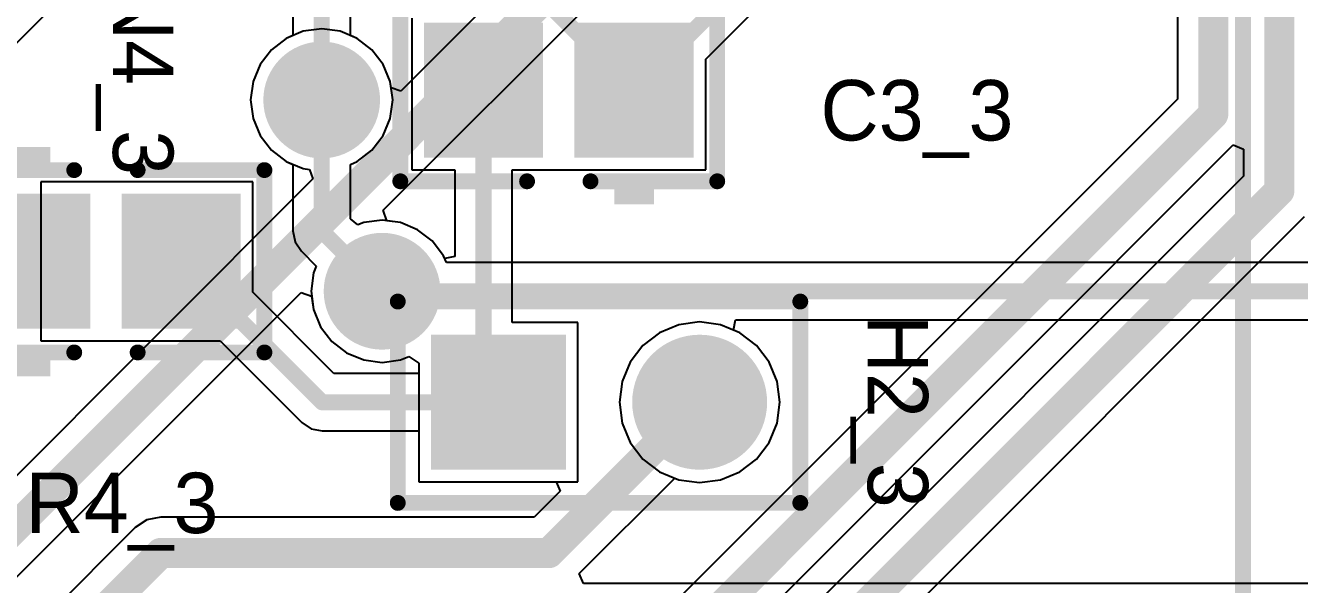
# Model space of a CAD drawing. Header units: millimetres. Extents: x 0.67 to 7.75, y 0.64 to 6.06.
# Drawn here: x 4.423 to 5.056, y 1.174 to 1.452 of the extents above; entities that cross this region are included whole.
import ezdxf

# ---------------------------------------------------------------- set-up
doc = ezdxf.new("R2010")
doc.units = ezdxf.units.MM
doc.header["$MEASUREMENT"] = 0
for name, color, linetype in [('BottomLayer', 5, 'Continuous'), ('BottomSolder', 6, 'Continuous'), ('MultiLayer', 9, 'Continuous'), ('PadHoleLayer', 156, 'Continuous'), ('TopLayer', 1, 'Continuous'), ('TopOverlay', 2, 'Continuous'), ('TopPaste', 8, 'Continuous'), ('TopSolder', 216, 'Continuous'), ('ViaHoleLayer', 16, 'Continuous')]:
    doc.layers.add(name, color=color, linetype=linetype)

# ---------------------------------------------------------------- blocks, each defined once
blk = doc.blocks.new('CC2012_0805_93')
at = {"layer": 'TopLayer'}
for points in [[(-0.06299, -0.02953), (-0.01181, -0.02953), (-0.06299, 0.02953), (-0.01181, 0.02953)], [(0.01181, -0.02953), (0.06299, -0.02953), (0.01181, 0.02953), (0.06299, 0.02953)]]:
    blk.add_solid(points, dxfattribs=at)
at = {"layer": 'TopOverlay', "const_width": 0.00787}
for points in [[(-0.07874, -0.04528), (-0.07874, 0.04528)], [(-0.07874, 0.04528), (-0.01575, 0.04528)], [(0.01575, 0.04528), (0.07874, 0.04528)], [(0.07874, -0.04528), (0.07874, 0.04528)], [(-0.07874, -0.04528), (-0.01575, -0.04528)], [(0.01575, -0.04528), (0.07874, -0.04528)]]:
    blk.add_lwpolyline(points, dxfattribs=at)
at = {"layer": 'TopOverlay', "const_width": 0.00394}
for points in [[(-0.08071, 0.04528, 1), (-0.07677, 0.04528, 1)], [(-0.08071, 0.04528, 1), (-0.07677, 0.04528, 1)], [(-0.01772, 0.04528, 1), (-0.01378, 0.04528, 1)], [(0.01378, 0.04528, 1), (0.01772, 0.04528, 1)], [(0.07677, 0.04528, 1), (0.08071, 0.04528, 1)], [(0.07677, 0.04528, 1), (0.08071, 0.04528, 1)], [(-0.08071, -0.04528, 1), (-0.07677, -0.04528, 1)], [(-0.08071, -0.04528, 1), (-0.07677, -0.04528, 1)], [(-0.01772, -0.04528, 1), (-0.01378, -0.04528, 1)], [(0.01378, -0.04528, 1), (0.01772, -0.04528, 1)], [(0.07677, -0.04528, 1), (0.08071, -0.04528, 1)], [(0.07677, -0.04528, 1), (0.08071, -0.04528, 1)]]:
    blk.add_lwpolyline(points, format="xyb", close=True, dxfattribs=at)
at = {"layer": 'TopOverlay'}
for points in [[(-0.04724, 0.04882), (-0.02756, 0.04882), (-0.04724, 0.05669), (-0.02756, 0.05669)], [(-0.04724, -0.05709), (-0.02756, -0.05709), (-0.04724, -0.04921), (-0.02756, -0.04921)]]:
    blk.add_solid(points, dxfattribs=at)
at = {"layer": 'TopPaste'}
for points in [[(-0.06299, -0.02953), (-0.01181, -0.02953), (-0.06299, 0.02953), (-0.01181, 0.02953)], [(0.01181, -0.02953), (0.06299, -0.02953), (0.01181, 0.02953), (0.06299, 0.02953)]]:
    blk.add_solid(points, dxfattribs=at)
at = {"layer": 'TopSolder'}
for points in [[(-0.06699, -0.03353), (-0.00781, -0.03353), (-0.06699, 0.03353), (-0.00781, 0.03353)], [(0.00781, -0.03353), (0.06699, -0.03353), (0.00781, 0.03353), (0.06699, 0.03353)]]:
    blk.add_solid(points, dxfattribs=at)
blk = doc.blocks.new('HDR1X2_104')
at = {"layer": 'BottomLayer', "const_width": 0.02953}
blk.add_lwpolyline([(0.08524, 0, 1), (0.11476, 0, 1)], format="xyb", close=True, dxfattribs=at)
at = {"layer": 'BottomLayer'}
blk.add_solid([(-0.02953, -0.02953), (0.02953, -0.02953), (-0.02953, 0.02953), (0.02953, 0.02953)], dxfattribs=at)
at = {"layer": 'BottomSolder', "const_width": 0.03353}
blk.add_lwpolyline([(0.08324, 0, 1), (0.11676, 0, 1)], format="xyb", close=True, dxfattribs=at)
at = {"layer": 'BottomSolder'}
blk.add_solid([(-0.03353, -0.03353), (0.03353, -0.03353), (-0.03353, 0.03353), (0.03353, 0.03353)], dxfattribs=at)
at = {"layer": 'MultiLayer', "const_width": 0.02953}
blk.add_lwpolyline([(0.08524, 0, 1), (0.11476, 0, 1)], format="xyb", close=True, dxfattribs=at)
at = {"layer": 'MultiLayer'}
blk.add_solid([(-0.02953, -0.02953), (0.02953, -0.02953), (-0.02953, 0.02953), (0.02953, 0.02953)], dxfattribs=at)
at = {"layer": 'PadHoleLayer', "const_width": 0.01772}
for points in [[(-0.00886, 0, 1), (0.00886, 0, 1)], [(0.09114, 0, 1), (0.10886, 0, 1)]]:
    blk.add_lwpolyline(points, format="xyb", close=True, dxfattribs=at)
at = {"layer": 'TopLayer', "const_width": 0.02953}
blk.add_lwpolyline([(0.08524, 0, 1), (0.11476, 0, 1)], format="xyb", close=True, dxfattribs=at)
at = {"layer": 'TopLayer'}
blk.add_solid([(-0.02953, -0.02953), (0.02953, -0.02953), (-0.02953, 0.02953), (0.02953, 0.02953)], dxfattribs=at)
at = {"layer": 'TopOverlay', "const_width": 0.00787}
for points in [[(-0.05, -0.05), (-0.05, 0.05)], [(-0.05, 0.05), (0.15, 0.05)], [(0.15, -0.05), (0.15, 0.05)], [(-0.05, -0.05), (0.15, -0.05)]]:
    blk.add_lwpolyline(points, dxfattribs=at)
at = {"layer": 'TopOverlay', "const_width": 0.00394}
for points in [[(-0.05197, 0.05, 1), (-0.04803, 0.05, 1)], [(-0.05197, 0.05, 1), (-0.04803, 0.05, 1)], [(0.14803, 0.05, 1), (0.15197, 0.05, 1)], [(0.14803, 0.05, 1), (0.15197, 0.05, 1)], [(-0.05197, -0.05, 1), (-0.04803, -0.05, 1)], [(-0.05197, -0.05, 1), (-0.04803, -0.05, 1)], [(0.14803, -0.05, 1), (0.15197, -0.05, 1)], [(0.14803, -0.05, 1), (0.15197, -0.05, 1)]]:
    blk.add_lwpolyline(points, format="xyb", close=True, dxfattribs=at)
at = {"layer": 'TopSolder', "const_width": 0.03353}
blk.add_lwpolyline([(0.08324, 0, 1), (0.11676, 0, 1)], format="xyb", close=True, dxfattribs=at)
at = {"layer": 'TopSolder'}
blk.add_solid([(-0.03353, -0.03353), (0.03353, -0.03353), (-0.03353, 0.03353), (0.03353, 0.03353)], dxfattribs=at)
blk = doc.blocks.new('CC2012_0805_111')
at = {"layer": 'TopLayer'}
for points in [[(-0.06299, -0.02953), (-0.01181, -0.02953), (-0.06299, 0.02953), (-0.01181, 0.02953)], [(0.01181, -0.02953), (0.06299, -0.02953), (0.01181, 0.02953), (0.06299, 0.02953)]]:
    blk.add_solid(points, dxfattribs=at)
at = {"layer": 'TopOverlay', "const_width": 0.00787}
for points in [[(-0.07874, 0.04528), (-0.07874, -0.04528)], [(-0.01575, 0.04528), (-0.07874, 0.04528)], [(0.07874, 0.04528), (0.01575, 0.04528)], [(0.07874, 0.04528), (0.07874, -0.04528)], [(-0.01575, -0.04528), (-0.07874, -0.04528)], [(0.07874, -0.04528), (0.01575, -0.04528)]]:
    blk.add_lwpolyline(points, dxfattribs=at)
at = {"layer": 'TopOverlay', "const_width": 0.00394}
for points in [[(-0.08071, 0.04528, 1), (-0.07677, 0.04528, 1)], [(-0.08071, 0.04528, 1), (-0.07677, 0.04528, 1)], [(-0.01772, 0.04528, 1), (-0.01378, 0.04528, 1)], [(0.01378, 0.04528, 1), (0.01772, 0.04528, 1)], [(0.07677, 0.04528, 1), (0.08071, 0.04528, 1)], [(0.07677, 0.04528, 1), (0.08071, 0.04528, 1)], [(-0.08071, -0.04528, 1), (-0.07677, -0.04528, 1)], [(-0.08071, -0.04528, 1), (-0.07677, -0.04528, 1)], [(-0.01772, -0.04528, 1), (-0.01378, -0.04528, 1)], [(0.01378, -0.04528, 1), (0.01772, -0.04528, 1)], [(0.07677, -0.04528, 1), (0.08071, -0.04528, 1)], [(0.07677, -0.04528, 1), (0.08071, -0.04528, 1)]]:
    blk.add_lwpolyline(points, format="xyb", close=True, dxfattribs=at)
at = {"layer": 'TopOverlay'}
for points in [[(-0.04724, 0.04882), (-0.02756, 0.04882), (-0.04724, 0.05669), (-0.02756, 0.05669)], [(-0.04724, -0.05709), (-0.02756, -0.05709), (-0.04724, -0.04921), (-0.02756, -0.04921)]]:
    blk.add_solid(points, dxfattribs=at)
at = {"layer": 'TopPaste'}
for points in [[(-0.06299, -0.02953), (-0.01181, -0.02953), (-0.06299, 0.02953), (-0.01181, 0.02953)], [(0.01181, -0.02953), (0.06299, -0.02953), (0.01181, 0.02953), (0.06299, 0.02953)]]:
    blk.add_solid(points, dxfattribs=at)
at = {"layer": 'TopSolder'}
for points in [[(-0.06699, -0.03353), (-0.00781, -0.03353), (-0.06699, 0.03353), (-0.00781, 0.03353)], [(0.00781, -0.03353), (0.06699, -0.03353), (0.00781, 0.03353), (0.06699, 0.03353)]]:
    blk.add_solid(points, dxfattribs=at)

msp = doc.modelspace()

# ---------------------------------------------------------------- linework, layer by layer
at = {"layer": 'BottomLayer'}
for p, q in [((5.33793, 2.14805), (4.60925, 1.41938)), ((4.60058, 1.36024), (4.91976, 1.67942)), ((3.98487, 1.00973), (4.61034, 1.6352)), ((4.55573, 1.55), (4.55573, 1.44697)), ((4.58427, 1.44697), (4.58427, 1.54409)), ((4.55235, 1.44557), (4.54504, 1.43996)), ((4.55573, 1.44697), (4.55235, 1.44557)), ((4.58765, 1.44557), (4.58427, 1.44697)), ((4.59496, 1.43996), (4.58765, 1.44557)), ((4.54504, 1.43996), (4.53943, 1.43265)), ((4.60057, 1.43265), (4.59496, 1.43996)), ((4.53943, 1.43265), (4.5359, 1.42414)), ((4.6041, 1.42414), (4.60057, 1.43265)), ((4.5359, 1.42414), (4.5347, 1.415)), ((4.60451, 1.42099), (4.6041, 1.42414)), ((4.60925, 1.41938), (4.60451, 1.42099)), ((4.5347, 1.415), (4.5359, 1.40586)), ((4.5359, 1.40586), (4.53943, 1.39735)), ((4.53943, 1.39735), (4.54504, 1.39004)), ((4.54504, 1.39004), (4.55235, 1.38443)), ((4.55235, 1.38443), (4.56086, 1.3809)), ((4.56086, 1.3809), (4.56401, 1.38049)), ((4.56401, 1.38049), (4.56562, 1.37575)), ((4.56562, 1.37575), (4.15441, 0.96454)), ((4.6024, 1.35499), (4.60058, 1.36024)), ((4.60914, 1.3541), (4.6024, 1.35499)), ((4.61765, 1.35057), (4.60914, 1.3541)), ((4.62496, 1.34496), (4.61765, 1.35057)), ((4.63057, 1.33765), (4.62496, 1.34496)), ((4.63197, 1.33427), (4.63057, 1.33765)), ((6.88909, 1.33427), (4.63197, 1.33427)), ((4.20043, 0.96009), (4.55976, 1.31942)), ((4.55976, 1.31942), (4.56501, 1.3176)), ((4.56501, 1.3176), (4.5659, 1.31086)), ((4.5659, 1.31086), (4.56943, 1.30235)), ((4.77456, 1.30073), (4.77556, 1.30573)), ((4.77556, 1.30573), (5.61381, 1.30573)), ((4.56943, 1.30235), (4.57504, 1.29504)), ((4.77773, 1.29941), (4.77456, 1.30073)), ((4.78599, 1.29308), (4.77773, 1.29941)), ((4.57504, 1.29504), (4.58235, 1.28943)), ((4.79232, 1.28482), (4.78599, 1.29308)), ((4.58235, 1.28943), (4.59086, 1.2859)), ((4.59086, 1.2859), (4.6, 1.2847)), ((4.6, 1.2847), (4.60914, 1.2859)), ((4.60914, 1.2859), (4.61327, 1.28761)), ((4.61327, 1.28761), (4.61827, 1.28427)), ((4.61827, 1.28427), (4.61827, 1.22536)), ((4.79631, 1.2752), (4.79232, 1.28482)), ((4.79766, 1.26489), (4.79631, 1.2752)), ((4.79631, 1.25457), (4.79766, 1.26489)), ((4.79232, 1.24495), (4.79631, 1.25457)), ((4.78599, 1.23669), (4.79232, 1.24495)), ((4.77773, 1.23036), (4.78599, 1.23669)), ((4.76811, 1.22638), (4.77773, 1.23036)), ((4.61827, 1.22536), (4.6865, 1.22536)), ((4.6865, 1.22536), (4.68841, 1.22074)), ((4.69799, 1.17984), (4.74539, 1.22724)), ((4.74539, 1.22724), (4.74748, 1.22638)), ((4.74748, 1.22638), (4.7578, 1.22502)), ((4.7578, 1.22502), (4.76811, 1.22638)), ((4.68841, 1.22074), (4.67552, 1.20784)), ((4.48317, 1.20648), (4.47738, 1.20262)), ((4.49, 1.20784), (4.48317, 1.20648)), ((4.67552, 1.20784), (4.49, 1.20784)), ((4.49, 1.20784), (4.49, 1.20784)), ((4.47738, 1.20262), (4.23241, 0.95764)), ((4.47738, 1.20262), (4.47738, 1.20262)), ((4.70006, 1.17484), (4.69799, 1.17984)), ((5.64252, 1.17484), (4.70006, 1.17484))]:
    msp.add_line(p, q, dxfattribs=at)
for points, const_width in [([(4.16703, 0.95192), (5.35577, 2.14066)], 0.015), ([(4.57, 1.415), (4.57, 1.55)], 0.008), ([(4.6, 1.32), (6.895, 1.32)], 0.008), ([(4.68291, 1.19), (4.7578, 1.26489)], 0.015), ([(4.22, 0.92), (4.49, 1.19)], 0.015), ([(4.49, 1.19), (4.68291, 1.19)], 0.015)]:
    msp.add_lwpolyline(points, dxfattribs=dict(at, const_width=const_width))
for points, const_width in [([(4.5575, 1.415, 1), (4.5825, 1.415, 1)], 0.025), ([(4.568, 1.415, 1), (4.572, 1.415, 1)], 0.004), ([(4.5875, 1.32, 1), (4.6125, 1.32, 1)], 0.025), ([(4.598, 1.32, 1), (4.602, 1.32, 1)], 0.004), ([(4.75405, 1.26489, 1), (4.76155, 1.26489, 1)], 0.0075), ([(4.48625, 1.19, 1), (4.49375, 1.19, 1)], 0.0075), ([(4.48625, 1.19, 1), (4.49375, 1.19, 1)], 0.0075), ([(4.67916, 1.19, 1), (4.68666, 1.19, 1)], 0.0075), ([(4.67916, 1.19, 1), (4.68666, 1.19, 1)], 0.0075)]:
    msp.add_lwpolyline(points, format="xyb", close=True, dxfattribs=dict(at, const_width=const_width))
at = {"layer": 'BottomSolder', "const_width": 0.029}
for points in [[(4.5555, 1.415, 1), (4.5845, 1.415, 1)], [(4.5855, 1.32, 1), (4.6145, 1.32, 1)]]:
    msp.add_lwpolyline(points, format="xyb", close=True, dxfattribs=at)
at = {"layer": 'MultiLayer', "const_width": 0.025}
for points in [[(4.5575, 1.415, 1), (4.5825, 1.415, 1)], [(4.5875, 1.32, 1), (4.6125, 1.32, 1)]]:
    msp.add_lwpolyline(points, format="xyb", close=True, dxfattribs=at)
at = {"layer": 'TopLayer'}
for p, q in [((4.99516, 1.6604), (4.99516, 1.41534)), ((4.76079, 1.43529), (4.83289, 1.50739)), ((4.57, 1.4503), (4.56086, 1.4491)), ((4.57914, 1.4491), (4.57, 1.4503)), ((4.6148, 1.45561), (4.6148, 1.38036)), ((4.55235, 1.44557), (4.54504, 1.43996)), ((4.56086, 1.4491), (4.55235, 1.44557)), ((4.58765, 1.44557), (4.57914, 1.4491)), ((4.59496, 1.43996), (4.58765, 1.44557)), ((4.54504, 1.43996), (4.53943, 1.43265)), ((4.60057, 1.43265), (4.59496, 1.43996)), ((4.53943, 1.43265), (4.5359, 1.42414)), ((4.6041, 1.42414), (4.60057, 1.43265)), ((4.76079, 1.38036), (4.76079, 1.43529)), ((4.5359, 1.42414), (4.5347, 1.415)), ((4.6053, 1.415), (4.6041, 1.42414)), ((4.5347, 1.415), (4.5359, 1.40586)), ((4.6041, 1.40586), (4.6053, 1.415)), ((4.99516, 1.41534), (4.69766, 1.11784)), ((4.5359, 1.40586), (4.53943, 1.39735)), ((4.60057, 1.39735), (4.6041, 1.40586)), ((4.53943, 1.39735), (4.54504, 1.39004)), ((4.59496, 1.39004), (4.60057, 1.39735)), ((4.71767, 1.08738), (5.02295, 1.39267)), ((5.02295, 1.39267), (5.02795, 1.3906)), ((4.54504, 1.39004), (4.55235, 1.38443)), ((4.58765, 1.38443), (4.59496, 1.39004)), ((5.02795, 1.3906), (5.02795, 1.37719)), ((4.55235, 1.38443), (4.55573, 1.38303)), ((4.55573, 1.38303), (4.55573, 1.35)), ((4.58427, 1.38303), (4.58765, 1.38443)), ((4.58427, 1.35602), (4.58427, 1.38303)), ((4.6148, 1.38036), (4.63612, 1.38036)), ((4.63612, 1.38036), (4.63612, 1.33732)), ((4.66467, 1.30441), (4.66467, 1.38036)), ((4.66467, 1.38036), (4.68598, 1.38036)), ((4.68598, 1.38036), (4.68598, 1.38036)), ((4.68598, 1.38036), (4.68961, 1.38036)), ((4.68961, 1.38036), (4.68961, 1.38036)), ((4.68961, 1.38036), (4.69098, 1.38036)), ((4.69098, 1.38036), (4.76079, 1.38036)), ((4.45961, 1.37441), (4.43039, 1.37441)), ((4.43039, 1.37441), (4.43039, 1.33489)), ((4.46098, 1.37441), (4.45961, 1.37441)), ((4.46461, 1.37441), (4.46098, 1.37441)), ((4.46598, 1.37441), (4.46461, 1.37441)), ((4.53579, 1.37441), (4.46598, 1.37441)), ((4.53579, 1.31948), (4.53579, 1.37441)), ((5.02795, 1.37719), (4.72961, 1.07884)), ((4.58804, 1.35293), (4.58427, 1.35602)), ((4.6, 1.3553), (4.59086, 1.3541)), ((4.60914, 1.3541), (4.6, 1.3553)), ((4.75408, 1.05284), (5.05841, 1.35718)), ((4.55573, 1.35), (4.55573, 1.35)), ((4.55573, 1.35), (4.55681, 1.34454)), ((4.59086, 1.3541), (4.58804, 1.35293)), ((4.61765, 1.35057), (4.60914, 1.3541)), ((4.62496, 1.34496), (4.61765, 1.35057)), ((4.55681, 1.34454), (4.55991, 1.33991)), ((4.63057, 1.33765), (4.62496, 1.34496)), ((4.55991, 1.33991), (4.5673, 1.33251)), ((4.63112, 1.33633), (4.63057, 1.33765)), ((4.63612, 1.33732), (4.63112, 1.33633)), ((4.43039, 1.33489), (4.43039, 1.29536)), ((4.5673, 1.33251), (4.5659, 1.32914)), ((4.5659, 1.32914), (4.5647, 1.32)), ((4.57611, 1.27916), (4.53579, 1.31948)), ((4.5647, 1.32), (4.5659, 1.31086)), ((4.5659, 1.31086), (4.56943, 1.30235)), ((4.69732, 1.30441), (4.66467, 1.30441)), ((4.69732, 1.22536), (4.69732, 1.30441)), ((4.7578, 1.30475), (4.74748, 1.3034)), ((4.76811, 1.3034), (4.7578, 1.30475)), ((4.56943, 1.30235), (4.57504, 1.29504)), ((4.73786, 1.29941), (4.7296, 1.29308)), ((4.74748, 1.3034), (4.73786, 1.29941)), ((4.77773, 1.29941), (4.76811, 1.3034)), ((4.78599, 1.29308), (4.77773, 1.29941)), ((4.43039, 1.29536), (4.45961, 1.29536)), ((4.45961, 1.29536), (4.46098, 1.29536)), ((4.46098, 1.29536), (4.46461, 1.29536)), ((4.46461, 1.29536), (4.46598, 1.29536)), ((4.46598, 1.29536), (4.51954, 1.29536)), ((4.51954, 1.29536), (4.5601, 1.25479)), ((4.57504, 1.29504), (4.58235, 1.28943)), ((4.7296, 1.29308), (4.72327, 1.28482)), ((4.79232, 1.28482), (4.78599, 1.29308)), ((4.58235, 1.28943), (4.59086, 1.2859)), ((4.59086, 1.2859), (4.6, 1.2847)), ((4.6, 1.2847), (4.60914, 1.2859)), ((4.60914, 1.2859), (4.61327, 1.28761)), ((4.61327, 1.28761), (4.61827, 1.28427)), ((4.61827, 1.27916), (4.57611, 1.27916)), ((4.61827, 1.28427), (4.61827, 1.27916)), ((4.72327, 1.28482), (4.71929, 1.2752)), ((4.79631, 1.2752), (4.79232, 1.28482)), ((4.71929, 1.2752), (4.71793, 1.26489)), ((4.79766, 1.26489), (4.79631, 1.2752)), ((4.71793, 1.26489), (4.71929, 1.25457)), ((4.79631, 1.25457), (4.79766, 1.26489)), ((4.5601, 1.25479), (4.5601, 1.25479)), ((4.5601, 1.25479), (4.56473, 1.2517)), ((4.71929, 1.25457), (4.72327, 1.24495)), ((4.79232, 1.24495), (4.79631, 1.25457)), ((4.56473, 1.2517), (4.5702, 1.25061)), ((4.5702, 1.25061), (4.61827, 1.25061)), ((4.61827, 1.25061), (4.61827, 1.22536)), ((4.72327, 1.24495), (4.7296, 1.23669)), ((4.78599, 1.23669), (4.79232, 1.24495)), ((4.7296, 1.23669), (4.73786, 1.23036)), ((4.77773, 1.23036), (4.78599, 1.23669)), ((4.73786, 1.23036), (4.74748, 1.22638)), ((4.76811, 1.22638), (4.77773, 1.23036)), ((4.61827, 1.22536), (4.69732, 1.22536)), ((4.74748, 1.22638), (4.7578, 1.22502)), ((4.7578, 1.22502), (4.76811, 1.22638))]:
    msp.add_line(p, q, dxfattribs=at)
for points, const_width in [([(5.013, 1.40795), (5.013, 4.09928)], 0.015), ([(5.0458, 1.3698), (5.0458, 4.0558)], 0.015), ([(4.7252, 1.41989), (4.8228, 1.51748)], 0.008), ([(4.67531, 1.46989), (4.7252, 1.42)], 0.008), ([(4.57, 1.35), (4.57, 1.415)], 0.008), ([(4.65039, 1.27229), (4.65039, 1.41989)], 0.008), ([(4.7252, 1.41989), (4.7252, 1.42)], 0.008), ([(4.70505, 1.1), (5.013, 1.40795)], 0.015), ([(4.737, 1.061), (5.0458, 1.3698)], 0.015), ([(4.57, 1.35), (4.6, 1.32)], 0.008), ([(4.5002, 1.33489), (4.5702, 1.26489)], 0.008), ([(4.65039, 1.27229), (4.6578, 1.26489)], 0.008), ([(4.5702, 1.26489), (4.6578, 1.26489)], 0.008)]:
    msp.add_lwpolyline(points, dxfattribs=dict(at, const_width=const_width))
for points, const_width in [([(4.5575, 1.415, 1), (4.5825, 1.415, 1)], 0.025), ([(4.568, 1.415, 1), (4.572, 1.415, 1)], 0.004), ([(4.64839, 1.41989, 1), (4.65239, 1.41989, 1)], 0.004), ([(4.7232, 1.42, 1), (4.7272, 1.42, 1)], 0.004), ([(4.7232, 1.42, 1), (4.7272, 1.42, 1)], 0.004), ([(4.7232, 1.41989, 1), (4.7272, 1.41989, 1)], 0.004), ([(4.7232, 1.41989, 1), (4.7272, 1.41989, 1)], 0.004), ([(5.00925, 1.40795, 1), (5.01675, 1.40795, 1)], 0.0075), ([(5.00925, 1.40795, 1), (5.01675, 1.40795, 1)], 0.0075), ([(5.04205, 1.3698, 1), (5.04955, 1.3698, 1)], 0.0075), ([(5.04205, 1.3698, 1), (5.04955, 1.3698, 1)], 0.0075), ([(4.568, 1.35, 1), (4.572, 1.35, 1)], 0.004), ([(4.568, 1.35, 1), (4.572, 1.35, 1)], 0.004), ([(4.5875, 1.32, 1), (4.6125, 1.32, 1)], 0.025), ([(4.4982, 1.33489, 1), (4.5022, 1.33489, 1)], 0.004), ([(4.598, 1.32, 1), (4.602, 1.32, 1)], 0.004), ([(4.64839, 1.27229, 1), (4.65239, 1.27229, 1)], 0.004), ([(4.64839, 1.27229, 1), (4.65239, 1.27229, 1)], 0.004), ([(4.5682, 1.26489, 1), (4.5722, 1.26489, 1)], 0.004), ([(4.5682, 1.26489, 1), (4.5722, 1.26489, 1)], 0.004), ([(4.6558, 1.26489, 1), (4.6598, 1.26489, 1)], 0.004), ([(4.6558, 1.26489, 1), (4.6598, 1.26489, 1)], 0.004)]:
    msp.add_lwpolyline(points, format="xyb", close=True, dxfattribs=dict(at, const_width=const_width))
at = {"layer": 'TopOverlay', "const_width": 0.008}
msp.add_lwpolyline([(5.0278, 1.16989), (5.0278, 2.57489)], dxfattribs=at)
at = {"layer": 'TopSolder', "const_width": 0.029}
for points in [[(4.5555, 1.415, 1), (4.5845, 1.415, 1)], [(4.5855, 1.32, 1), (4.6145, 1.32, 1)]]:
    msp.add_lwpolyline(points, format="xyb", close=True, dxfattribs=at)
at = {"layer": 'ViaHoleLayer', "const_width": 0.014}
for points in [[(4.563, 1.415, 1), (4.577, 1.415, 1)], [(4.593, 1.32, 1), (4.607, 1.32, 1)]]:
    msp.add_lwpolyline(points, format="xyb", close=True, dxfattribs=at)

# ---------------------------------------------------------------- block references
for name, p, rotation in [('CC2012_0805_111', (4.6878, 1.41989), 180), ('HDR1X2_104', (4.6578, 1.26489), 360)]:
    msp.add_blockref(name, p, dxfattribs=dict(rotation=rotation))
msp.add_blockref('CC2012_0805_93', (4.4628, 1.33489))

# ---------------------------------------------------------------- texts
at = {"layer": 'TopOverlay'}
for s, p in [('NPN4_3', (4.4663, 1.52939)), ('H2_3', (4.8413, 1.30839))]:
    msp.add_text(s, height=0.03, rotation=270, dxfattribs=at).set_placement(p)
for s, p in [('C3_3', (4.8178, 1.39489)), ('R4_3', (4.4228, 1.19989))]:
    msp.add_text(s, height=0.03, dxfattribs=at).set_placement(p)

doc.saveas('drawing.dxf')
